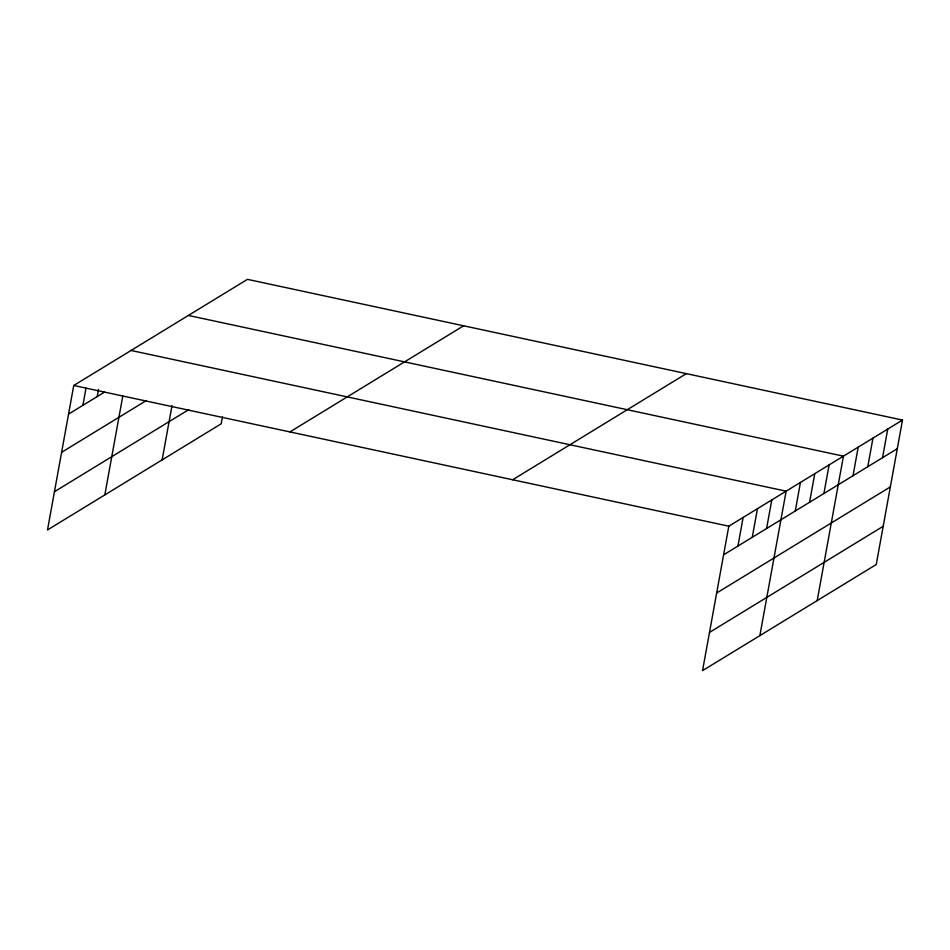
<?xml version="1.0" encoding="UTF-8"?>
<svg xmlns="http://www.w3.org/2000/svg" width="950" height="950" viewBox="0 0 950 950"><rect width="100%" height="100%" fill="white"/><g stroke="black" fill="none" stroke-linecap="round" stroke-linejoin="round"><path stroke-width="1.43" d="M902.5 420.066L728.804 526.193L702.549 670.641L876.244 564.514L902.5 420.066L247.451 279.359L73.756 385.486L47.5 529.934L221.196 423.807L222.49 416.729M82.888 405.341L85.999 388.17M97.209 396.577L98.515 389.429M104.821 494.902L122.788 396.055M162.141 459.883L172.009 405.614M737.936 546.048L743.126 517.441M752.258 537.296L757.459 508.689M766.591 528.533L771.792 499.926M759.869 635.621L786.125 491.174L131.076 350.467M795.257 511.029L800.446 482.422M809.578 502.265L814.779 473.67M823.911 493.513L829.113 464.906M817.19 600.602L843.446 456.154L188.397 315.447M853.005 475.736L858.206 447.129M867.778 466.723L872.967 438.116M882.538 457.698L887.739 429.091M68.554 414.093L104.381 392.207M61.608 452.319L146.395 400.52M54.447 491.708L188.777 409.628M289.916 431.918L463.612 325.791M512.632 479.762L686.339 373.635M723.603 554.8L897.299 448.673M716.656 593.026L890.352 486.899M709.496 632.415L883.191 526.288M73.756 385.486L728.804 526.193"/></g></svg>
